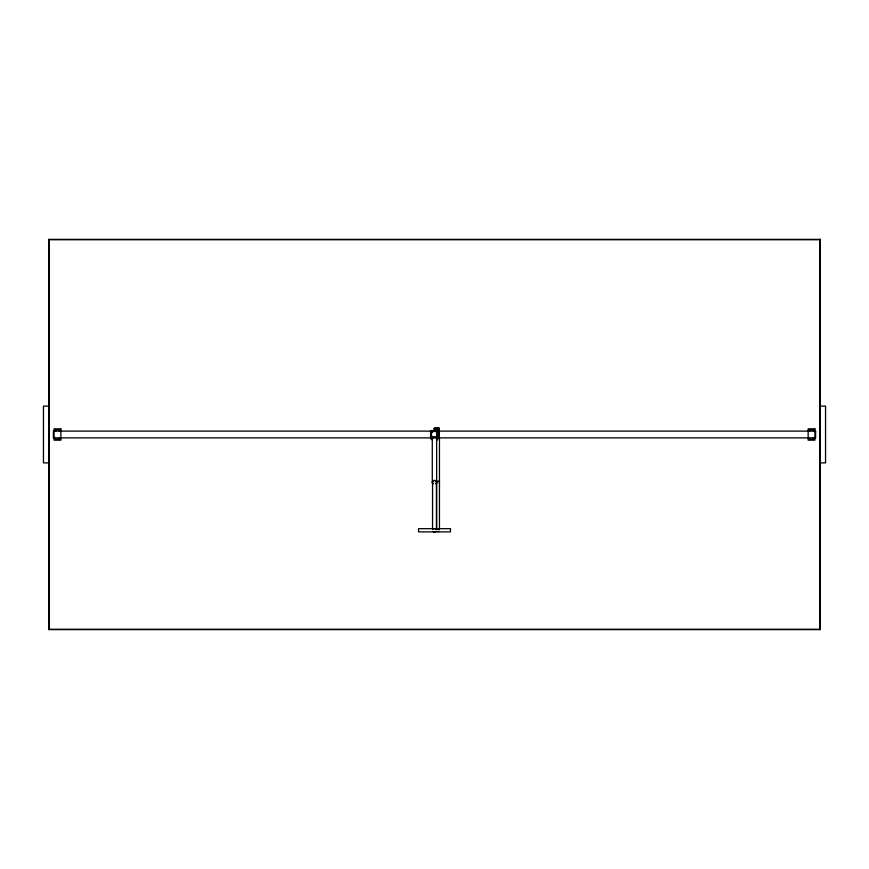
<?xml version="1.0" encoding="UTF-8"?>
<svg xmlns="http://www.w3.org/2000/svg" width="869" height="869" viewBox="0 0 869 869"><rect width="100%" height="100%" fill="white"/><g stroke="black" fill="none" stroke-linecap="round" stroke-linejoin="round"><path stroke-width="1.3" d="M437.607 431.198L436.803 431.665L437.607 432.121M436.357 427.754L436.357 430.046M437.433 428.124L437.433 429.677M438.671 429.677L438.943 428.471L437.824 427.939M437.563 431.893L437.02 431.665L437.563 431.437M437.563 437.563L437.02 437.335L437.563 437.118M439.193 430.72L430.6 430.6L430.6 438.4L433.197 438.4M434.945 429.677L433.609 428.906L434.945 428.135M437.607 437.802L436.803 437.335L437.607 436.879M48.773 239.725L820.227 239.725M48.881 406.116L43.45 406.116L43.45 462.884L48.881 462.884M820.119 406.116L825.55 406.116L825.55 462.884L820.119 462.884M436.803 431.578L439.29 431.578M436.803 432.469L439.29 432.469M436.803 433.37L439.29 433.37M436.803 434.272L439.29 434.272M436.803 435.163L439.29 435.163M436.803 436.064L439.29 436.064M436.803 436.966L439.29 436.966M436.803 438.758L437.77 438.758M48.773 629.275L820.227 629.275M819.869 239.377L819.869 629.623M814.199 431.122L814.199 429.699L808.854 429.699L808.854 431.122M814.199 437.878L814.199 439.301L808.854 439.301L808.854 437.878M439.464 438.758L439.464 528.96M436.629 438.758L436.629 528.96M436.455 482.393L436.455 528.96M436.314 427.667L436.314 430.144M436.086 427.667L436.086 430.144M435.858 427.667L435.858 430.144M435.63 427.667L435.63 430.144M435.402 427.667L435.402 430.144M435.173 427.667L435.173 430.144M434.956 427.667L434.956 430.144M434.728 427.667L434.728 430.144M434.5 427.906L434.5 429.894M432.545 482.393L432.545 528.96M432.284 438.758L432.284 482.393M431.306 438.595L431.306 439.627M60.146 431.122L60.146 429.699L54.801 429.699L54.801 431.122M60.146 437.878L60.146 439.301L54.801 439.301L54.801 437.878M49.131 239.377L49.131 629.623M437.574 430.046A1.238 1.227 -90 0 1 436.977 428.287A1.238 1.227 -90 0 1 438.802 427.917A1.238 1.227 -90 0 1 438.921 429.786M437.77 430.112A1.238 1.238 0 0 1 436.933 428.363A1.238 1.238 0 0 1 438.823 427.928A1.238 1.238 0 0 1 438.823 429.873M436.738 482.892A1.423 1.303 0 0 1 438.052 481.089A1.423 1.303 0 0 1 439.356 482.892M437.509 439.964A1.423 1.303 0 0 1 436.738 438.258A1.423 1.303 0 0 1 438.595 437.552A1.423 1.303 0 0 1 439.356 439.258M438.595 531.491A1.423 1.293 0 0 1 437.509 531.491M436.738 529.797A1.423 1.293 0 0 1 439.356 529.797M433.12 483.653A1.955 1.781 0 0 1 433.12 481.133A1.955 1.781 0 0 1 435.88 481.133A1.955 1.781 0 0 1 435.88 483.653M435.88 531.546A1.955 1.781 0 0 1 433.12 531.546M432.697 529.612A1.955 1.781 0 0 1 436.303 529.612M432.447 439.54A2.216 2.042 0 0 1 434.5 436.716A2.216 2.042 0 0 1 436.553 439.54M432.936 483.837A2.216 2.042 0 0 1 432.936 480.948A2.216 2.042 0 0 1 436.064 480.948A2.216 2.042 0 0 1 436.064 483.837M437.585 435.326A3.194 3.194 0 0 1 435.326 437.585M433.674 437.585A3.194 3.194 0 0 1 432.241 432.241A3.194 3.194 0 0 1 437.585 433.674M55.258 430.296L56.116 430.524L55.258 430.296M55.258 438.476L56.116 438.704L55.258 438.476M58.831 430.296L59.679 430.524L58.831 430.296M58.831 438.476L59.679 438.704L58.831 438.476M431.143 431.524L432.175 431.795L431.143 431.524M431.35 431.578L431.936 431.817L431.382 431.502M431.143 437.205L432.175 437.476L431.143 437.205M431.35 437.259L431.936 437.498L431.382 437.183M809.321 430.296L810.169 430.524L809.321 430.296M809.321 438.476L810.169 438.704L809.321 438.476M812.884 430.296L813.742 430.524L812.884 430.296M812.884 438.476L813.742 438.704L812.884 438.476M820.227 239.377L48.773 239.377L48.773 629.623L820.227 629.623L820.227 239.377M60.852 428.819L54.095 428.819L54.095 440.181L60.852 440.181L60.852 428.819M814.905 428.819L808.148 428.819L808.148 440.181L814.905 440.181L814.905 428.819M815.622 431.122L53.378 431.122L53.378 437.878L815.622 437.878L815.622 431.122M450.468 528.689L418.532 528.689L418.532 531.882L450.468 531.882L450.468 528.689"/></g></svg>
